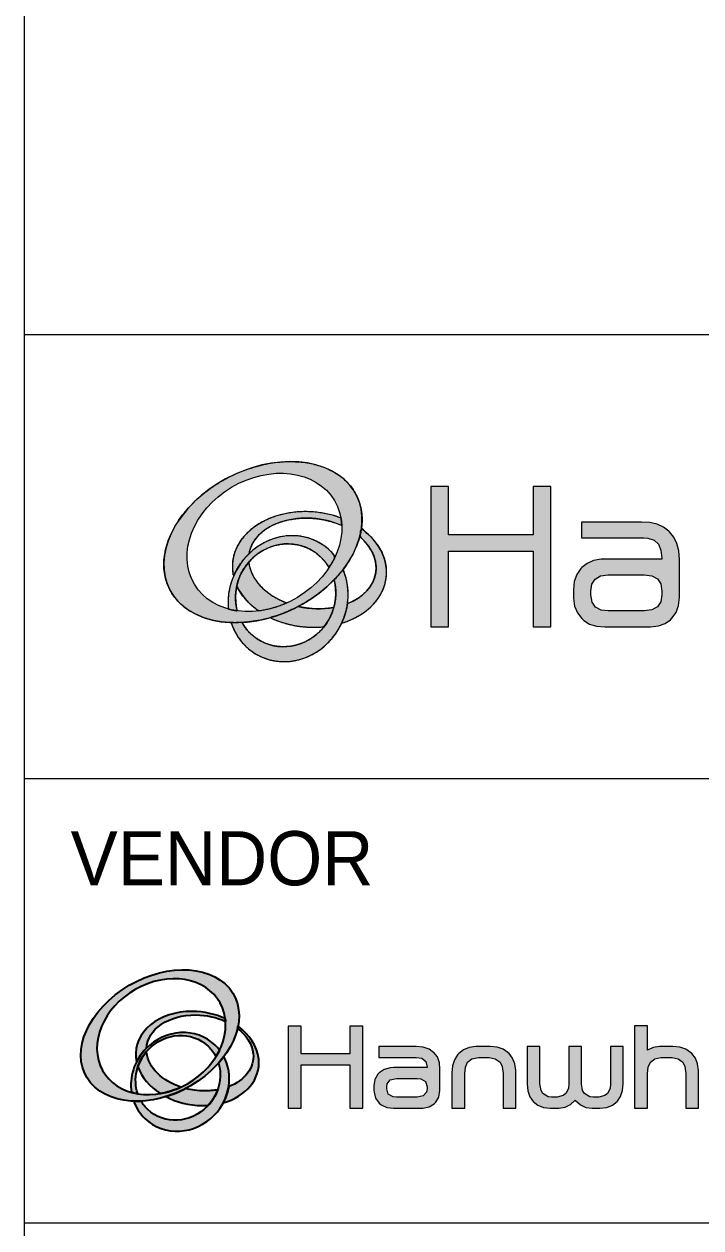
# Model space of a CAD drawing. Header units: millimetres. Extents: x 0 to 280, y 0 to 198.
# Drawn here: x 194.66 to 215.51, y 24.14 to 61.22 of the extents above; entities that cross this region are included whole.
import ezdxf
from ezdxf.enums import TextEntityAlignment as Align

# ---------------------------------------------------------------- set-up
doc = ezdxf.new("R2010")
doc.units = ezdxf.units.MM
doc.header["$LTSCALE"] = 0.666667
doc.layers.get('0').update_dxf_attribs({"color": 8, "lineweight": 9, "true_color": 0x808080})
doc.layers.add('1', color=7, linetype='Continuous', lineweight=20)
doc.layers.add('4.가는선', color=7, linetype='Continuous', lineweight=13)
doc.layers.add('LAYER_1', color=160, linetype='Continuous', lineweight=25, true_color=0x003fff)
doc.layers.add('글씨', color=4, linetype='Continuous', lineweight=9, true_color=0x00ffff)
doc.styles.add('텍스트 스타일484', font='Gulim.ttf')
doc.styles.add('텍스트 스타일507', font='Gulim.ttf')
doc.styles.add('텍스트 스타일510', font='Gulim.ttf')
doc.styles.add('텍스트 스타일512', font='Gulim.ttf')
doc.styles.add('텍스트 스타일514', font='Gulim.ttf', dxfattribs={"width": 0.7})
doc.styles.add('텍스트 스타일53', font='Gulim.ttf')

# ---------------------------------------------------------------- blocks, each defined once
blk = doc.blocks.new('경계 HAS-A3 경계라인')
blk.add_line((291.995, 291.025), (291.995, 5.952))
blk = doc.blocks.new('제목 블록 HAS-A3-PART-제목')
at = {"layer": '4.가는선', "true_color": 0xff3f00}
h = blk.add_hatch(color=20, dxfattribs=at)
edge = h.paths.add_edge_path(flags=0)
edge.add_ellipse((475.942, 98.484), major_axis=(3.236, 1.935), ratio=0.786302, start_angle=0, end_angle=360)
edge = h.paths.add_edge_path()
edge.add_spline(control_points=[(479.577, 97.232), (479.383, 96.981), (479.162, 96.754), (476.085, 93.579), (472.804, 95.149), (469.523, 96.718), (472.369, 100.003), (475.216, 103.289), (478.697, 101.95), (482.178, 100.612), (479.577, 97.232)], knot_values=[0, 0, 0, 0.117689, 0.117689, 1.653316, 1.653316, 3.188943, 3.188943, 4.724571, 4.724571, 6.260198, 6.260198, 6.260198], weights=[1, 0.998269, 1, 0.719431, 1, 0.719431, 1, 0.719431, 1, 0.719431, 1], degree=2, periodic=0)
at = {"layer": '4.가는선'}
for points in [[(488.366, 101.072), (488.366, 98.84), (484.447, 98.84), (484.447, 101.072), (483.638, 101.072), (483.638, 94.58), (484.447, 94.58), (484.447, 98.086), (488.366, 98.086), (488.366, 94.58), (489.175, 94.58), (489.175, 101.072)], [(479.886, 76.135), (479.886, 74.859), (477.635, 74.859), (477.635, 76.135), (477.044, 76.135), (477.044, 72.338), (477.635, 72.338), (477.635, 74.34), (479.886, 74.34), (479.886, 72.338), (480.483, 72.338), (480.483, 76.135)], [(495.054, 74.626), (495.272, 74.465), (495.37, 74.273), (495.412, 73.946), (495.412, 72.338), (496.003, 72.338), (496.003, 74.086), (495.956, 74.392), (495.853, 74.651), (495.687, 74.869), (495.635, 74.921), (495.407, 75.072), (495.137, 75.165), (494.815, 75.191), (494.198, 75.191), (493.902, 75.144), (493.643, 75.02), (493.643, 76.145), (493.046, 76.145), (493.046, 72.338), (493.643, 72.338), (493.643, 73.946), (493.669, 74.231), (493.773, 74.465), (493.975, 74.62), (494.265, 74.677), (494.774, 74.677)], [(484.721, 74.574), (484.638, 74.299), (484.607, 73.972), (484.607, 72.338), (485.203, 72.338), (485.203, 73.946), (485.229, 74.231), (485.328, 74.465), (485.53, 74.62), (485.826, 74.677), (486.329, 74.677), (486.609, 74.626), (486.832, 74.465), (486.931, 74.273), (486.972, 73.946), (486.972, 72.338), (487.563, 72.338), (487.563, 74.086), (487.512, 74.392), (487.408, 74.651), (487.247, 74.869), (487.195, 74.921), (486.967, 75.072), (486.692, 75.165), (486.376, 75.191), (485.712, 75.191), (485.406, 75.144), (485.141, 75.041), (484.923, 74.869), (484.866, 74.807)], [(488.082, 75.191), (488.082, 73.464), (488.119, 73.137), (488.212, 72.867), (488.362, 72.649), (488.575, 72.478), (488.84, 72.374), (489.151, 72.338), (489.55, 72.338), (489.83, 72.385), (490.084, 72.514), (490.302, 72.717), (490.318, 72.701), (490.541, 72.499), (490.795, 72.379), (491.08, 72.338), (491.443, 72.338), (491.755, 72.374), (492.019, 72.478), (492.237, 72.649), (492.248, 72.66), (492.398, 72.883), (492.491, 73.152), (492.522, 73.479), (492.522, 75.191), (491.931, 75.191), (491.931, 73.474), (491.91, 73.251), (491.796, 73.018), (491.677, 72.924), (491.386, 72.852), (491.132, 72.852), (490.971, 72.872), (490.728, 73.018), (490.645, 73.158), (490.598, 73.474), (490.598, 75.191), (490.012, 75.191), (490.012, 73.474), (489.991, 73.251), (489.872, 73.018), (489.752, 72.924), (489.467, 72.852), (489.208, 72.852), (489.047, 72.872), (488.808, 73.018), (488.725, 73.158), (488.674, 73.474), (488.674, 75.191)]]:
    blk.add_hatch(color=256, dxfattribs=at).paths.add_polyline_path(points)
at = {"layer": '4.가는선', "true_color": 0xffbf7f}
h = blk.add_hatch(color=31, dxfattribs=at)
edge = h.paths.add_edge_path()
edge.add_spline(control_points=[(479.478, 99.611), (477.526, 100.342), (475.837, 99.425), (474.148, 98.508), (474.513, 96.915), (474.768, 97.515), (475.234, 97.964), (475.414, 99.038), (476.779, 99.452), (478.145, 99.867), (479.516, 99.264), (479.509, 99.44), (479.478, 99.611)], knot_values=[0, 0, 0, 1.081821, 1.081821, 2.163643, 2.163643, 2.59763, 2.59763, 3.564376, 3.564376, 4.531122, 4.531122, 4.644919, 4.644919, 4.644919], weights=[1, 0.85724, 1, 0.85724, 1, 0.976549, 1, 0.885432, 1, 0.885432, 1, 0.998382, 1], degree=2, periodic=0)
at = {"layer": '4.가는선', "true_color": 0xff7f00}
h = blk.add_hatch(color=30, dxfattribs=at)
edge = h.paths.add_edge_path()
edge.add_spline(control_points=[(474.687, 95.323), (474.159, 97.309), (476.033, 98.192), (477.907, 99.076), (478.928, 97.321), (479.094, 97.573), (479.215, 97.837), (477.93, 99.453), (476.002, 98.505), (474.074, 97.557), (474.274, 95.408), (474.475, 95.353), (474.687, 95.323)], knot_values=[0, 0, 0, 1.43918, 1.43918, 2.878359, 2.878359, 3.046734, 3.046734, 4.332121, 4.332121, 5.617509, 5.617509, 5.744447, 5.744447, 5.744447], weights=[1, 0.752076, 1, 0.752076, 1, 0.996458, 1, 0.800484, 1, 0.800484, 1, 0.997987, 1], degree=2, periodic=0)
at = {"layer": '4.가는선', "true_color": 0xffbf7f}
h = blk.add_hatch(color=31, dxfattribs=at)
edge = h.paths.add_edge_path()
edge.add_spline(control_points=[(479.78, 95.655), (479.714, 95.185), (479.511, 94.751), (481.249, 95.282), (481.542, 96.686), (481.836, 98.09), (480.422, 99.11), (480.396, 98.93), (480.348, 98.748), (481.25, 97.972), (481.078, 97.037), (480.906, 96.101), (479.78, 95.655)], knot_values=[0, 0, 0, 0.321195, 0.321195, 1.3068, 1.3068, 2.292405, 2.292405, 2.387926, 2.387926, 3.247536, 3.247536, 4.107146, 4.107146, 4.107146], weights=[1, 0.987132, 1, 0.88101, 1, 0.88101, 0.873902, 0.879452, 1, 0.909047, 1, 0.909047, 1], degree=2, periodic=0)
at = {"layer": '4.가는선'}
h = blk.add_hatch(color=256, dxfattribs=at)
h.paths.add_polyline_path([(491.079, 95.726), (491.237, 95.496), (491.497, 95.36), (491.829, 95.317), (493.482, 95.317), (493.844, 95.364), (494.103, 95.504), (494.257, 95.734), (494.308, 96.054), (494.308, 96.237), (494.257, 96.565), (494.103, 96.795), (493.844, 96.936), (493.486, 96.982), (491.829, 96.982), (491.475, 96.936), (491.224, 96.791), (491.075, 96.552), (491.028, 96.237), (491.028, 96.054)], flags=0)
h.paths.add_polyline_path([(490.223, 95.905), (490.274, 95.543), (490.402, 95.227), (490.606, 94.963), (490.7, 94.878), (490.968, 94.712), (491.292, 94.614), (491.663, 94.58), (493.631, 94.58), (493.78, 94.584), (494.146, 94.635), (494.453, 94.742), (494.704, 94.908), (494.772, 94.976), (494.96, 95.245), (495.075, 95.568), (495.113, 95.943), (495.113, 97.69), (495.083, 98.09), (494.998, 98.435), (494.857, 98.729), (494.661, 98.972), (494.623, 99.006), (494.38, 99.189), (494.086, 99.321), (493.746, 99.398), (493.358, 99.423), (490.585, 99.423), (490.585, 98.695), (493.473, 98.695), (493.656, 98.682), (493.942, 98.588), (494.146, 98.401), (494.265, 98.12), (494.308, 97.749), (494.308, 97.715), (491.688, 97.715), (491.501, 97.707), (491.152, 97.643), (490.853, 97.515), (490.606, 97.323), (490.564, 97.276), (490.372, 97.004), (490.257, 96.68), (490.223, 96.305)])
at = {"layer": '4.가는선', "true_color": 0xffbf7f}
h = blk.add_hatch(color=31, dxfattribs=at)
edge = h.paths.add_edge_path()
edge.add_spline(control_points=[(476.978, 95.686), (476.341, 95.398), (475.677, 95.317), (474.978, 95.803), (474.666, 96.472), (474.804, 97.092), (475.221, 97.574), (475.347, 96.308), (476.978, 95.686)], knot_values=[0, 0, 0, 0.367995, 0.367995, 0.878622, 0.878622, 1.397473, 1.397473, 2.484936, 2.484936, 2.484936], weights=[1, 0.98312, 1, 0.967584, 1, 0.966537, 1, 0.855784, 1], degree=2, periodic=0)
at = {"layer": '4.가는선', "true_color": 0xff7f00}
h = blk.add_hatch(color=30, dxfattribs=at)
edge = h.paths.add_edge_path()
edge.add_spline(control_points=[(474.906, 94.784), (474.651, 94.769), (474.403, 94.778), (474.927, 93.169), (476.562, 92.99), (478.197, 92.81), (479.22, 94.25), (480.243, 95.69), (479.577, 97.232), (479.383, 96.981), (479.162, 96.754), (479.691, 94.755), (477.8, 93.88), (475.909, 93.004), (474.906, 94.784)], knot_values=[0, 0, 0, 0.11099, 0.11099, 1.188714, 1.188714, 2.266439, 2.266439, 3.344163, 3.344163, 3.461852, 3.461852, 4.906969, 4.906969, 6.352085, 6.352085, 6.352085], weights=[0.872853, 0.879058, 1, 0.858293, 1, 0.858293, 1, 0.858293, 1, 0.998269, 1, 0.750116, 1, 0.750116, 1], degree=2, periodic=0)
at = {"layer": '4.가는선', "true_color": 0xffbf7f}
h = blk.add_hatch(color=31, dxfattribs=at)
edge = h.paths.add_edge_path()
edge.add_spline(control_points=[(479.15, 95.477), (478.341, 95.33), (477.504, 95.526), (476.878, 95.198), (476.21, 95.008), (477.371, 94.448), (478.696, 94.587), (479.013, 94.987), (479.15, 95.477)], knot_values=[0, 0, 0, 0.567698, 0.567698, 0.846633, 0.846633, 1.570762, 1.570762, 1.989406, 1.989406, 1.989406], weights=[1, 0.959985, 0.88366, 0.862605, 1, 0.935168, 1, 0.978172, 1], degree=2, periodic=0)
at = {"layer": '4.가는선', "true_color": 0xff3f00}
h = blk.add_hatch(color=20, dxfattribs=at)
edge = h.paths.add_edge_path(flags=0)
edge.add_spline(control_points=[(470.54, 78.094), (472.144, 78.694), (473.73, 78.087), (474.082, 76.736), (474.435, 75.385), (473.421, 73.802), (471.817, 73.201), (470.213, 72.6), (468.627, 73.208), (468.275, 74.559), (467.922, 75.91), (468.937, 77.492), (470.54, 78.094)], knot_values=[-4, -4, -4, -4, -3, -3, -3, -2, -2, -2, -1, -1, -1, 0, 0, 0, 0], degree=3, periodic=0)
edge = h.paths.add_edge_path()
edge.add_spline(control_points=[(469.051, 77.577), (470.715, 78.894), (472.988, 79.121), (474.13, 78.084), (475.272, 77.047), (474.848, 75.138), (473.184, 73.822), (471.52, 72.504), (469.246, 72.277), (468.105, 73.314), (466.963, 74.351), (467.387, 76.26), (469.051, 77.577)], knot_values=[0, 0, 0, 0, 1, 1, 1, 2, 2, 2, 3, 3, 3, 4, 4, 4, 4], degree=3, periodic=0)
at = {"layer": '4.가는선', "true_color": 0xffbf7f}
h = blk.add_hatch(color=31, dxfattribs=at)
edge = h.paths.add_edge_path()
edge.add_spline(control_points=[(470.036, 74.484), (470.144, 74.696), (470.284, 74.896), (470.458, 75.078), (470.47, 75.09), (470.482, 75.102), (470.494, 75.114), (470.539, 75.988), (471.505, 76.659), (472.77, 76.649), (473.266, 76.645), (473.739, 76.537), (474.146, 76.354), (474.143, 76.396), (474.138, 76.438), (474.133, 76.48), (473.682, 76.686), (473.163, 76.807), (472.622, 76.811), (471.055, 76.824), (469.887, 75.86), (470.009, 74.658), (470.015, 74.6), (470.024, 74.541), (470.036, 74.484)], knot_values=[0, 0, 0, 0, 0.194134, 0.194134, 0.194134, 0.207261, 0.207261, 0.207261, 1.136757, 1.136757, 1.136757, 1.501651, 1.501651, 1.501651, 1.532128, 1.532128, 1.532128, 1.878212, 1.878212, 1.878212, 2.878212, 2.878212, 2.878212, 2.927056, 2.927056, 2.927056, 2.927056], degree=3, periodic=0)
at = {"layer": '4.가는선', "true_color": 0xff7f00}
h = blk.add_hatch(color=30, dxfattribs=at)
edge = h.paths.add_edge_path()
edge.add_spline(control_points=[(469.801, 73.074), (469.895, 73.047), (469.992, 73.026), (470.091, 73.009), (469.865, 73.681), (470.029, 74.477), (470.58, 75.052), (471.351, 75.858), (472.589, 75.925), (473.344, 75.201), (473.494, 75.058), (473.613, 74.894), (473.703, 74.718), (473.766, 74.819), (473.823, 74.922), (473.874, 75.028), (473.813, 75.106), (473.745, 75.181), (473.671, 75.252), (472.794, 76.092), (471.355, 76.015), (470.458, 75.078), (469.917, 74.513), (469.697, 73.764), (469.801, 73.074)], knot_values=[0, 0, 0, 0, 0.06967, 0.06967, 0.06967, 0.78379, 0.78379, 0.78379, 1.78379, 1.78379, 1.78379, 1.982105, 1.982105, 1.982105, 2.060829, 2.060829, 2.060829, 2.144995, 2.144995, 2.144995, 3.144995, 3.144995, 3.144995, 3.748848, 3.748848, 3.748848, 3.748848], degree=3, periodic=0)
at = {"layer": '4.가는선', "true_color": 0xffbf7f}
h = blk.add_hatch(color=31, dxfattribs=at)
edge = h.paths.add_edge_path()
edge.add_spline(control_points=[(474.725, 76.133), (474.718, 76.097), (474.71, 76.061), (474.702, 76.026), (475.108, 75.715), (475.377, 75.313), (475.425, 74.875), (475.499, 74.204), (475.035, 73.625), (474.291, 73.336), (474.25, 73.079), (474.166, 72.825), (474.038, 72.585), (475.086, 72.884), (475.774, 73.676), (475.678, 74.612), (475.618, 75.2), (475.259, 75.737), (474.725, 76.133)], knot_values=[0, 0, 0, 0, 0.023154, 0.023154, 0.023154, 0.475099, 0.475099, 0.475099, 1.167378, 1.167378, 1.167378, 1.38845, 1.38845, 1.38845, 2.167074, 2.167074, 2.167074, 2.656825, 2.656825, 2.656825, 2.656825], degree=3, periodic=0)
at = {"layer": '4.가는선'}
h = blk.add_hatch(color=256, dxfattribs=at)
h.paths.add_polyline_path([(481.666, 72.986), (481.884, 72.862), (482.05, 72.846), (482.994, 72.846), (483.284, 72.909), (483.434, 73.085), (483.455, 73.23), (483.455, 73.324), (483.388, 73.567), (483.175, 73.692), (482.994, 73.713), (482.05, 73.713), (481.759, 73.65), (481.614, 73.469), (481.593, 73.324), (481.593, 73.23)], flags=0)
h.paths.add_polyline_path([(481.048, 73.671), (481.002, 73.375), (481.002, 73.168), (481.007, 73.08), (481.08, 72.8), (481.251, 72.571), (481.344, 72.494), (481.593, 72.374), (481.909, 72.338), (483.123, 72.338), (483.263, 72.343), (483.559, 72.405), (483.787, 72.54), (483.865, 72.613), (484.005, 72.852), (484.052, 73.152), (484.052, 74.159), (484.026, 74.439), (483.932, 74.709), (483.766, 74.921), (483.761, 74.921), (483.549, 75.072), (483.274, 75.165), (482.947, 75.191), (481.235, 75.191), (481.235, 74.688), (482.957, 74.688), (483.217, 74.646), (483.398, 74.496), (483.455, 74.231), (483.455, 74.216), (481.909, 74.216), (481.759, 74.211), (481.474, 74.133), (481.251, 73.977), (481.188, 73.915)])
at = {"layer": '4.가는선', "true_color": 0xff7f00}
h = blk.add_hatch(color=30, dxfattribs=at)
edge = h.paths.add_edge_path()
edge.add_spline(control_points=[(470.246, 72.669), (470.131, 72.663), (470.017, 72.662), (469.904, 72.665), (470.011, 72.367), (470.185, 72.091), (470.425, 71.86), (471.303, 71.02), (472.742, 71.098), (473.638, 72.034), (474.367, 72.795), (474.513, 73.889), (474.071, 74.724), (473.994, 74.621), (473.911, 74.519), (473.822, 74.42), (474.02, 73.76), (473.85, 72.993), (473.315, 72.434), (472.544, 71.628), (471.306, 71.561), (470.551, 72.285), (470.43, 72.401), (470.328, 72.53), (470.246, 72.669)], knot_values=[0, 0, 0, 0, 0.063586, 0.063586, 0.063586, 0.337906, 0.337906, 0.337906, 1.337906, 1.337906, 1.337906, 2.150598, 2.150598, 2.150598, 2.21902, 2.21902, 2.21902, 2.912932, 2.912932, 2.912932, 3.912932, 3.912932, 3.912932, 4.073571, 4.073571, 4.073571, 4.073571], degree=3, periodic=0)
at = {"layer": '4.가는선', "true_color": 0xffbf7f}
h = blk.add_hatch(color=31, dxfattribs=at)
edge = h.paths.add_edge_path()
edge.add_spline(control_points=[(470.496, 74.96), (470.314, 74.746), (470.181, 74.507), (470.098, 74.258), (470.266, 73.769), (470.64, 73.336), (471.137, 73.017), (471.361, 73.055), (471.589, 73.116), (471.817, 73.201), (471.909, 73.236), (471.999, 73.274), (472.087, 73.314), (471.221, 73.601), (470.577, 74.211), (470.5, 74.912), (470.498, 74.928), (470.497, 74.944), (470.496, 74.96)], knot_values=[0, 0, 0, 0, 0.254789, 0.254789, 0.254789, 0.682459, 0.682459, 0.682459, 0.824615, 0.824615, 0.824615, 0.882003, 0.882003, 0.882003, 1.605606, 1.605606, 1.605606, 1.621933, 1.621933, 1.621933, 1.621933], degree=3, periodic=0)
h = blk.add_hatch(color=31, dxfattribs=at)
edge = h.paths.add_edge_path()
edge.add_spline(control_points=[(473.345, 72.466), (473.546, 72.684), (473.693, 72.933), (473.785, 73.193), (473.587, 73.156), (473.376, 73.138), (473.156, 73.139), (472.86, 73.141), (472.573, 73.181), (472.302, 73.251), (472.002, 73.095), (471.693, 72.969), (471.383, 72.874), (471.872, 72.617), (472.454, 72.463), (473.067, 72.458), (473.161, 72.457), (473.254, 72.46), (473.345, 72.466)], knot_values=[0, 0, 0, 0, 0.267474, 0.267474, 0.267474, 0.428963, 0.428963, 0.428963, 0.64656, 0.64656, 0.64656, 0.811668, 0.811668, 0.811668, 1.202784, 1.202784, 1.202784, 1.263075, 1.263075, 1.263075, 1.263075], degree=3, periodic=0)
for p, q in [((464.839, 108.085), (582.839, 108.085)), ((582.839, 87.56), (464.839, 87.56)), ((582.839, 67.035), (464.839, 67.035))]:
    blk.add_line(p, q)
at = {"color": 7, "lineweight": 5}
for p, q in [((477.635, 76.135), (477.044, 76.135)), ((477.044, 76.135), (477.044, 72.338)), ((477.635, 74.859), (477.635, 76.135)), ((480.483, 76.135), (479.886, 76.135)), ((479.886, 76.135), (479.886, 74.859)), ((480.483, 72.338), (480.483, 76.135)), ((493.643, 76.145), (493.046, 76.145)), ((493.046, 76.145), (493.046, 72.338)), ((493.643, 75.02), (493.643, 76.145)), ((482.947, 75.191), (481.235, 75.191)), ((481.235, 75.191), (481.235, 74.688)), ((483.274, 75.165), (482.947, 75.191)), ((483.549, 75.072), (483.274, 75.165)), ((485.406, 75.144), (485.141, 75.041)), ((485.712, 75.191), (485.406, 75.144)), ((485.789, 75.191), (485.712, 75.191)), ((486.376, 75.191), (485.789, 75.191)), ((486.692, 75.165), (486.376, 75.191)), ((486.967, 75.072), (486.692, 75.165)), ((488.674, 75.191), (488.082, 75.191)), ((488.082, 75.191), (488.082, 73.479)), ((488.674, 73.474), (488.674, 75.191)), ((490.598, 75.191), (490.012, 75.191)), ((490.012, 75.191), (490.012, 73.474)), ((490.598, 73.474), (490.598, 75.191)), ((492.522, 75.191), (491.931, 75.191)), ((491.931, 75.191), (491.931, 73.474)), ((492.522, 73.479), (492.522, 75.191)), ((493.902, 75.144), (493.643, 75.02)), ((494.198, 75.191), (493.902, 75.144)), ((494.234, 75.191), (494.198, 75.191)), ((494.815, 75.191), (494.234, 75.191)), ((495.137, 75.165), (494.815, 75.191)), ((495.407, 75.072), (495.137, 75.165)), ((479.886, 74.859), (477.635, 74.859)), ((481.235, 74.688), (482.957, 74.688)), ((482.957, 74.688), (483.217, 74.646)), ((483.217, 74.646), (483.398, 74.496)), ((483.761, 74.921), (483.549, 75.072)), ((483.766, 74.921), (483.761, 74.921)), ((483.932, 74.709), (483.766, 74.921)), ((484.026, 74.439), (483.932, 74.709)), ((484.721, 74.574), (484.638, 74.299)), ((484.866, 74.807), (484.721, 74.574)), ((484.923, 74.869), (484.866, 74.807)), ((485.141, 75.041), (484.923, 74.869)), ((485.328, 74.465), (485.53, 74.62)), ((485.53, 74.62), (485.826, 74.677)), ((485.826, 74.677), (486.329, 74.677)), ((486.329, 74.677), (486.609, 74.626)), ((486.609, 74.626), (486.832, 74.465)), ((487.195, 74.921), (486.967, 75.072)), ((487.247, 74.869), (487.195, 74.921)), ((487.408, 74.651), (487.247, 74.869)), ((487.512, 74.392), (487.408, 74.651)), ((493.773, 74.465), (493.975, 74.62)), ((493.975, 74.62), (494.265, 74.677)), ((494.265, 74.677), (494.774, 74.677)), ((494.774, 74.677), (495.054, 74.626)), ((495.054, 74.626), (495.272, 74.465)), ((495.635, 74.921), (495.407, 75.072)), ((495.687, 74.869), (495.635, 74.921)), ((495.853, 74.651), (495.687, 74.869)), ((495.956, 74.392), (495.853, 74.651)), ((477.635, 72.338), (477.635, 74.34)), ((477.635, 74.34), (479.886, 74.34)), ((479.886, 74.34), (479.886, 72.338)), ((481.474, 74.133), (481.251, 73.977)), ((481.759, 74.211), (481.474, 74.133)), ((481.909, 74.216), (481.759, 74.211)), ((483.455, 74.216), (481.909, 74.216)), ((483.398, 74.496), (483.455, 74.231)), ((483.455, 74.231), (483.455, 74.216)), ((484.052, 74.159), (484.026, 74.439)), ((484.052, 73.152), (484.052, 74.159)), ((484.638, 74.299), (484.607, 73.972)), ((485.203, 73.946), (485.229, 74.231)), ((485.229, 74.231), (485.328, 74.465)), ((486.832, 74.465), (486.931, 74.273)), ((486.931, 74.273), (486.972, 73.946)), ((487.563, 74.086), (487.512, 74.392)), ((487.563, 73.972), (487.563, 74.086)), ((493.643, 73.946), (493.669, 74.231)), ((493.669, 74.231), (493.773, 74.465)), ((495.272, 74.465), (495.37, 74.273)), ((495.37, 74.273), (495.412, 73.946)), ((496.003, 74.086), (495.956, 74.392)), ((496.003, 73.972), (496.003, 74.086)), ((481.048, 73.671), (481.002, 73.375)), ((481.188, 73.915), (481.048, 73.671)), ((481.251, 73.977), (481.188, 73.915)), ((481.593, 73.324), (481.614, 73.469)), ((481.614, 73.469), (481.759, 73.65)), ((481.759, 73.65), (482.05, 73.713)), ((482.05, 73.713), (482.994, 73.713)), ((482.994, 73.713), (483.175, 73.692)), ((483.175, 73.692), (483.388, 73.567)), ((483.388, 73.567), (483.455, 73.324)), ((484.607, 73.972), (484.607, 72.338)), ((485.203, 72.338), (485.203, 73.946)), ((486.972, 73.946), (486.972, 72.338)), ((487.563, 72.338), (487.563, 73.972)), ((488.082, 73.479), (488.082, 73.464)), ((488.082, 73.464), (488.119, 73.137)), ((488.725, 73.158), (488.674, 73.474)), ((490.012, 73.474), (489.991, 73.251)), ((490.645, 73.158), (490.598, 73.474)), ((491.931, 73.474), (491.91, 73.251)), ((492.491, 73.152), (492.522, 73.479)), ((493.643, 72.338), (493.643, 73.946)), ((495.412, 73.946), (495.412, 72.338)), ((496.003, 72.338), (496.003, 73.972)), ((481.002, 73.375), (481.002, 73.168)), ((481.002, 73.168), (481.007, 73.08)), ((481.007, 73.08), (481.08, 72.8)), ((481.593, 73.23), (481.593, 73.324)), ((481.666, 72.986), (481.593, 73.23)), ((481.884, 72.862), (481.666, 72.986)), ((483.284, 72.909), (482.994, 72.846)), ((483.434, 73.085), (483.284, 72.909)), ((483.455, 73.23), (483.434, 73.085)), ((483.455, 73.324), (483.455, 73.23)), ((484.005, 72.852), (484.052, 73.152)), ((488.119, 73.137), (488.212, 72.867)), ((488.808, 73.018), (488.725, 73.158)), ((489.047, 72.872), (488.808, 73.018)), ((489.208, 72.852), (489.047, 72.872)), ((489.752, 72.924), (489.467, 72.852)), ((489.872, 73.018), (489.752, 72.924)), ((489.991, 73.251), (489.872, 73.018)), ((490.728, 73.018), (490.645, 73.158)), ((490.971, 72.872), (490.728, 73.018)), ((491.132, 72.852), (490.971, 72.872)), ((491.677, 72.924), (491.386, 72.852)), ((491.796, 73.018), (491.677, 72.924)), ((491.91, 73.251), (491.796, 73.018)), ((492.248, 72.66), (492.398, 72.883)), ((492.398, 72.883), (492.491, 73.152)), ((477.044, 72.338), (477.635, 72.338)), ((479.886, 72.338), (480.483, 72.338)), ((481.08, 72.8), (481.251, 72.571)), ((481.251, 72.571), (481.344, 72.494)), ((481.344, 72.494), (481.593, 72.374)), ((481.593, 72.374), (481.909, 72.338)), ((482.05, 72.846), (481.884, 72.862)), ((481.909, 72.338), (483.123, 72.338)), ((482.994, 72.846), (482.05, 72.846)), ((483.123, 72.338), (483.263, 72.343)), ((483.263, 72.343), (483.559, 72.405)), ((483.559, 72.405), (483.787, 72.54)), ((483.787, 72.54), (483.865, 72.613)), ((483.865, 72.613), (484.005, 72.852)), ((484.607, 72.338), (485.203, 72.338)), ((486.972, 72.338), (487.563, 72.338)), ((488.212, 72.867), (488.362, 72.649)), ((488.362, 72.649), (488.575, 72.478)), ((488.575, 72.478), (488.84, 72.374)), ((488.84, 72.374), (489.151, 72.338)), ((489.151, 72.338), (489.514, 72.338)), ((489.467, 72.852), (489.208, 72.852)), ((489.514, 72.338), (489.55, 72.338)), ((489.55, 72.338), (489.83, 72.385)), ((489.83, 72.385), (490.084, 72.514)), ((490.084, 72.514), (490.302, 72.717)), ((490.302, 72.717), (490.318, 72.701)), ((490.318, 72.701), (490.541, 72.499)), ((490.541, 72.499), (490.795, 72.379)), ((490.795, 72.379), (491.08, 72.338)), ((491.08, 72.338), (491.443, 72.338)), ((491.386, 72.852), (491.132, 72.852)), ((491.443, 72.338), (491.755, 72.374)), ((491.755, 72.374), (492.019, 72.478)), ((492.019, 72.478), (492.237, 72.649)), ((492.237, 72.649), (492.248, 72.66)), ((493.046, 72.338), (493.643, 72.338)), ((495.412, 72.338), (496.003, 72.338))]:
    blk.add_line(p, q, dxfattribs=at)
at = {"color": 20, "true_color": 0xff3f00}
blk.add_arc((475.31, 100.511), 5.381, 315.7195, 322.4626, dxfattribs=at)
blk.add_ellipse((475.874, 98.496), major_axis=(-4.322, -2.162), ratio=0.700944, start_param=2.17515, end_param=8.317659, dxfattribs=at)
blk.add_ellipse((475.942, 98.484), major_axis=(-3.236, -1.935), ratio=0.786302, dxfattribs=at)
blk.add_ellipse((475.942, 98.484), major_axis=(-3.236, -1.935), ratio=0.786302, dxfattribs=at)
at = {"color": 31, "true_color": 0xffbf7f}
for centre, major_axis, ratio, start_param, end_param in [((478.023, 97.233), (-3.554, 0.316), 0.746392, 4.357659, 6.521301), ((478.158, 97.511), (-2.93, 0.417), 0.700927, 4.332354, 6.265846), ((478.023, 97.233), (-3.554, 0.316), 0.746392, 2.068304, 4.039514), ((478.158, 97.511), (-2.93, 0.417), 0.700927, 2.253742, 3.972961), ((478.158, 97.511), (-2.93, 0.417), 0.700927, 0.170375, 1.257837), ((478.023, 97.233), (-3.554, 0.316), 0.746392, 0.407663, 0.918289), ((478.158, 97.511), (-2.93, 0.417), 0.700927, 1.446106, 2.013804), ((478.023, 97.233), (-3.554, 0.316), 0.746392, 1.103037, 1.827166)]:
    blk.add_ellipse(centre, major_axis=major_axis, ratio=ratio, start_param=start_param, end_param=end_param, dxfattribs=at)
at = {"color": 30, "true_color": 0xff7f00}
for centre, major_axis, ratio, start_param, end_param in [((477.035, 95.884), (-1.367, -2.625), 0.920011, 2.752958, 5.323733), ((476.924, 96.04), (1.188, 2.091), 0.950989, 5.777442, 8.655801), ((477.035, 95.884), (-1.367, -2.625), 0.920011, 5.549079, 8.782253), ((476.924, 96.04), (1.188, 2.091), 0.950989, 2.622871, 5.513104)]:
    blk.add_ellipse(centre, major_axis=major_axis, ratio=ratio, start_param=start_param, end_param=end_param, dxfattribs=at)
at = {"color": 20, "true_color": 0xff3f00}
blk.add_rational_spline([(479.577, 97.232), (482.178, 100.612), (478.697, 101.95), (475.216, 103.289), (472.369, 100.003), (469.523, 96.718), (472.804, 95.149), (476.085, 93.579), (479.162, 96.754), (479.383, 96.981), (479.577, 97.232)], [1, 0.719430997138, 1, 0.719430997138, 1, 0.719430997138, 1, 0.719430997138, 1, 0.998269159679, 1], degree=2, knots=[0, 0, 0, 1.535627, 1.535627, 3.071254, 3.071254, 4.606881, 4.606881, 6.142509, 6.142509, 6.260198, 6.260198, 6.260198], dxfattribs=at)
at = {"color": 31, "true_color": 0xffbf7f}
for points, weights, knots in [([(479.478, 99.611), (479.509, 99.44), (479.516, 99.264), (478.145, 99.867), (476.779, 99.452), (475.414, 99.038), (475.234, 97.964), (474.768, 97.515), (474.513, 96.915), (474.148, 98.508), (475.837, 99.425), (477.526, 100.342), (479.478, 99.611)], [1, 0.998381740693, 1, 0.885432279104, 1, 0.885432279104, 1, 0.976549084914, 1, 0.85724012239, 1, 0.85724012239, 1], [0, 0, 0, 0.113796, 0.113796, 1.080542, 1.080542, 2.047288, 2.047288, 2.481276, 2.481276, 3.563097, 3.563097, 4.644919, 4.644919, 4.644919]), ([(479.78, 95.655), (480.906, 96.101), (481.078, 97.037), (481.25, 97.972), (480.348, 98.748), (480.396, 98.93), (480.422, 99.11), (481.836, 98.09), (481.542, 96.686), (481.249, 95.282), (479.511, 94.751), (479.714, 95.185), (479.78, 95.655)], [1, 0.909047115062, 1, 0.909047115062, 1, 0.879452060103, 0.873902117708, 0.881010458236, 1, 0.881010458236, 1, 0.987131904287, 1], [0, 0, 0, 0.85961, 0.85961, 1.719219, 1.719219, 1.81474, 1.81474, 2.800345, 2.800345, 3.78595, 3.78595, 4.107146, 4.107146, 4.107146]), ([(476.978, 95.686), (475.347, 96.308), (475.221, 97.574), (474.804, 97.092), (474.666, 96.472), (474.978, 95.803), (475.677, 95.317), (476.341, 95.398), (476.978, 95.686)], [1, 0.855784387194, 1, 0.966537393091, 1, 0.967584260825, 1, 0.983120140941, 1], [0, 0, 0, 1.087462, 1.087462, 1.606314, 1.606314, 2.116941, 2.116941, 2.484936, 2.484936, 2.484936]), ([(479.15, 95.477), (479.013, 94.987), (478.696, 94.587), (477.371, 94.448), (476.21, 95.008), (476.878, 95.198), (477.504, 95.526), (478.341, 95.33), (479.15, 95.477)], [1, 0.978171971577, 1, 0.93516763271, 1, 0.86260483028, 0.883659735571, 0.959984668199, 1], [0, 0, 0, 0.418645, 0.418645, 1.142773, 1.142773, 1.421709, 1.421709, 1.989406, 1.989406, 1.989406])]:
    blk.add_rational_spline(points, weights, degree=2, knots=knots, dxfattribs=at)
at = {"color": 30, "true_color": 0xff7f00}
for points, weights, knots in [([(474.687, 95.323), (474.475, 95.353), (474.274, 95.408), (474.074, 97.557), (476.002, 98.505), (477.93, 99.453), (479.215, 97.837), (479.094, 97.573), (478.928, 97.321), (477.907, 99.076), (476.033, 98.192), (474.159, 97.309), (474.687, 95.323)], [1, 0.997986522121, 1, 0.800484152596, 1, 0.800484152596, 1, 0.996458344275, 1, 0.752076140957, 1, 0.752076140957, 1], [0, 0, 0, 0.126938, 0.126938, 1.412325, 1.412325, 2.697713, 2.697713, 2.866087, 2.866087, 4.305267, 4.305267, 5.744447, 5.744447, 5.744447]), ([(474.906, 94.784), (475.909, 93.004), (477.8, 93.88), (479.691, 94.755), (479.162, 96.754), (479.383, 96.981), (479.577, 97.232), (480.243, 95.69), (479.22, 94.25), (478.197, 92.81), (476.562, 92.99), (474.927, 93.169), (474.403, 94.778), (474.651, 94.769), (474.906, 94.784)], [1, 0.750116475118, 1, 0.750116475118, 1, 0.998269159679, 1, 0.858293087436, 1, 0.858293087436, 1, 0.858293087436, 1, 0.879058208577, 0.872852625817], [0, 0, 0, 1.445116, 1.445116, 2.890233, 2.890233, 3.007922, 3.007922, 4.085646, 4.085646, 5.163371, 5.163371, 6.241095, 6.241095, 6.352085, 6.352085, 6.352085])]:
    blk.add_rational_spline(points, weights, degree=2, knots=knots, dxfattribs=at)
at = {"layer": '1', "lineweight": 5}
for p, q in [((484.447, 101.072), (483.638, 101.072)), ((483.638, 101.072), (483.638, 94.58)), ((484.447, 98.84), (484.447, 101.072)), ((489.175, 101.072), (488.366, 101.072)), ((488.366, 101.072), (488.366, 98.84)), ((489.175, 94.58), (489.175, 101.072)), ((493.358, 99.423), (490.585, 99.423)), ((490.585, 99.423), (490.585, 98.695)), ((493.746, 99.398), (493.358, 99.423)), ((494.086, 99.321), (493.746, 99.398)), ((494.38, 99.189), (494.086, 99.321)), ((494.623, 99.006), (494.38, 99.189)), ((488.366, 98.84), (484.447, 98.84)), ((490.585, 98.695), (493.473, 98.695)), ((493.473, 98.695), (493.656, 98.682)), ((493.656, 98.682), (493.942, 98.588)), ((493.942, 98.588), (494.146, 98.401)), ((494.661, 98.972), (494.623, 99.006)), ((494.857, 98.729), (494.661, 98.972)), ((494.998, 98.435), (494.857, 98.729)), ((484.447, 94.58), (484.447, 98.086)), ((484.447, 98.086), (488.366, 98.086)), ((488.366, 98.086), (488.366, 94.58)), ((494.146, 98.401), (494.265, 98.12)), ((494.265, 98.12), (494.308, 97.749)), ((495.083, 98.09), (494.998, 98.435)), ((495.113, 97.69), (495.083, 98.09)), ((490.853, 97.515), (490.606, 97.323)), ((491.152, 97.643), (490.853, 97.515)), ((491.501, 97.707), (491.152, 97.643)), ((491.688, 97.715), (491.501, 97.707)), ((494.308, 97.715), (491.688, 97.715)), ((494.308, 97.749), (494.308, 97.715)), ((495.113, 97.668), (495.113, 97.69)), ((495.113, 95.943), (495.113, 97.668)), ((490.372, 97.004), (490.257, 96.68)), ((490.564, 97.276), (490.372, 97.004)), ((490.606, 97.323), (490.564, 97.276)), ((491.075, 96.552), (491.224, 96.791)), ((491.224, 96.791), (491.475, 96.936)), ((491.475, 96.936), (491.829, 96.982)), ((491.829, 96.982), (493.482, 96.982)), ((493.482, 96.982), (493.486, 96.982)), ((493.486, 96.982), (493.844, 96.936)), ((493.844, 96.936), (494.103, 96.795)), ((494.103, 96.795), (494.257, 96.565)), ((490.257, 96.68), (490.223, 96.305)), ((490.223, 96.305), (490.223, 95.969)), ((491.028, 96.237), (491.075, 96.552)), ((491.028, 96.054), (491.028, 96.237)), ((494.257, 96.565), (494.308, 96.237)), ((494.308, 96.237), (494.308, 96.054)), ((490.223, 95.969), (490.223, 95.905)), ((490.223, 95.905), (490.274, 95.543)), ((491.079, 95.726), (491.028, 96.054)), ((491.237, 95.496), (491.079, 95.726)), ((494.257, 95.734), (494.103, 95.504)), ((494.308, 96.054), (494.257, 95.734)), ((495.075, 95.568), (495.113, 95.943)), ((490.274, 95.543), (490.402, 95.227)), ((490.402, 95.227), (490.606, 94.963)), ((491.497, 95.36), (491.237, 95.496)), ((491.829, 95.317), (491.497, 95.36)), ((493.482, 95.317), (491.829, 95.317)), ((493.844, 95.364), (493.482, 95.317)), ((494.103, 95.504), (493.844, 95.364)), ((494.772, 94.976), (494.96, 95.245)), ((494.96, 95.245), (495.075, 95.568)), ((483.638, 94.58), (484.447, 94.58)), ((488.366, 94.58), (489.175, 94.58)), ((490.606, 94.963), (490.7, 94.878)), ((490.7, 94.878), (490.968, 94.712)), ((490.968, 94.712), (491.292, 94.614)), ((491.292, 94.614), (491.663, 94.58)), ((491.663, 94.58), (493.631, 94.58)), ((493.631, 94.58), (493.78, 94.584)), ((493.78, 94.584), (494.146, 94.635)), ((494.146, 94.635), (494.453, 94.742)), ((494.453, 94.742), (494.704, 94.908)), ((494.704, 94.908), (494.772, 94.976))]:
    blk.add_line(p, q, dxfattribs=at)
at = {"layer": 'LAYER_1', "color": 20, "true_color": 0xff3f00}
for points in [[(469.051, 77.577), (467.387, 76.26), (466.963, 74.351), (468.105, 73.314), (469.246, 72.277), (471.52, 72.504), (473.184, 73.822), (474.848, 75.138), (475.272, 77.047), (474.13, 78.084), (472.988, 79.121), (470.715, 78.894), (469.051, 77.577)], [(470.54, 78.094), (472.144, 78.694), (473.73, 78.087), (474.082, 76.736), (474.435, 75.385), (473.421, 73.802), (471.817, 73.201), (470.213, 72.6), (468.627, 73.208), (468.275, 74.559), (467.922, 75.91), (468.937, 77.492), (470.54, 78.094)]]:
    blk.add_open_spline(points, degree=3, knots=[0, 0, 0, 0, 1, 1, 1, 2, 2, 2, 3, 3, 3, 4, 4, 4, 4], dxfattribs=at)
at = {"layer": 'LAYER_1', "color": 31, "true_color": 0xffbf7f}
for points, knots in [([(474.133, 76.48), (473.682, 76.686), (473.163, 76.807), (472.622, 76.811), (471.055, 76.824), (469.887, 75.86), (470.009, 74.658), (470.015, 74.6), (470.024, 74.541), (470.036, 74.484)], [0.653917, 0.653917, 0.653917, 0.653917, 1, 1, 1, 2, 2, 2, 2.048844, 2.048844, 2.048844, 2.048844]), ([(470.036, 74.484), (470.024, 74.541), (470.015, 74.6), (470.009, 74.658), (469.887, 75.86), (471.055, 76.824), (472.622, 76.811), (473.163, 76.807), (473.682, 76.686), (474.133, 76.48), (474.138, 76.438), (474.143, 76.396), (474.146, 76.354), (473.739, 76.537), (473.266, 76.645), (472.77, 76.649), (471.505, 76.659), (470.539, 75.988), (470.494, 75.114), (470.482, 75.102), (470.47, 75.09), (470.458, 75.078), (470.284, 74.896), (470.144, 74.696), (470.036, 74.484)], [0, 0, 0, 0, 0.048844, 0.048844, 0.048844, 1.048844, 1.048844, 1.048844, 1.394928, 1.394928, 1.394928, 1.425405, 1.425405, 1.425405, 1.790299, 1.790299, 1.790299, 2.719795, 2.719795, 2.719795, 2.732922, 2.732922, 2.732922, 2.927056, 2.927056, 2.927056, 2.927056]), ([(470.494, 75.114), (470.539, 75.988), (471.505, 76.659), (472.77, 76.649), (473.266, 76.645), (473.739, 76.537), (474.146, 76.354)], [0.070504, 0.070504, 0.070504, 0.070504, 1, 1, 1, 1.364894, 1.364894, 1.364894, 1.364894]), ([(474.725, 76.133), (475.259, 75.737), (475.618, 75.2), (475.678, 74.612), (475.774, 73.676), (475.086, 72.884), (474.038, 72.585), (474.166, 72.825), (474.25, 73.079), (474.291, 73.336), (475.035, 73.625), (475.499, 74.204), (475.425, 74.875), (475.377, 75.313), (475.108, 75.715), (474.702, 76.026), (474.71, 76.061), (474.718, 76.097), (474.725, 76.133)], [0, 0, 0, 0, 0.489751, 0.489751, 0.489751, 1.268376, 1.268376, 1.268376, 1.489447, 1.489447, 1.489447, 2.181726, 2.181726, 2.181726, 2.633671, 2.633671, 2.633671, 2.656825, 2.656825, 2.656825, 2.656825]), ([(474.702, 76.026), (475.108, 75.715), (475.377, 75.313), (475.425, 74.875), (475.499, 74.204), (475.035, 73.625), (474.291, 73.336)], [1.548055, 1.548055, 1.548055, 1.548055, 2, 2, 2, 2.692279, 2.692279, 2.692279, 2.692279]), ([(470.496, 74.96), (470.497, 74.944), (470.498, 74.928), (470.5, 74.912), (470.577, 74.211), (471.221, 73.601), (472.087, 73.314), (471.999, 73.274), (471.909, 73.236), (471.817, 73.201), (471.589, 73.116), (471.361, 73.055), (471.137, 73.017), (470.64, 73.336), (470.266, 73.769), (470.098, 74.258), (470.181, 74.507), (470.314, 74.746), (470.496, 74.96)], [0, 0, 0, 0, 0.016327, 0.016327, 0.016327, 0.73993, 0.73993, 0.73993, 0.797318, 0.797318, 0.797318, 0.939474, 0.939474, 0.939474, 1.367143, 1.367143, 1.367143, 1.621933, 1.621933, 1.621933, 1.621933]), ([(472.087, 73.314), (471.999, 73.274), (471.909, 73.236), (471.817, 73.201), (471.589, 73.116), (471.361, 73.055), (471.137, 73.017)], [1.9426121, 1.9426121, 1.9426121, 1.9426121, 2, 2, 2, 2.1421555, 2.1421555, 2.1421555, 2.1421555]), ([(473.345, 72.466), (473.254, 72.46), (473.161, 72.457), (473.067, 72.458), (472.454, 72.463), (471.872, 72.617), (471.383, 72.874), (471.693, 72.969), (472.002, 73.095), (472.302, 73.251), (472.573, 73.181), (472.86, 73.141), (473.156, 73.139), (473.376, 73.138), (473.587, 73.156), (473.785, 73.193), (473.693, 72.933), (473.546, 72.684), (473.345, 72.466)], [0, 0, 0, 0, 0.060291, 0.060291, 0.060291, 0.451407, 0.451407, 0.451407, 0.616515, 0.616515, 0.616515, 0.834112, 0.834112, 0.834112, 0.995601, 0.995601, 0.995601, 1.263075, 1.263075, 1.263075, 1.263075]), ([(471.383, 72.874), (471.872, 72.617), (472.454, 72.463), (473.067, 72.458), (473.161, 72.457), (473.254, 72.46), (473.345, 72.466)], [2.6088835, 2.6088835, 2.6088835, 2.6088835, 3, 3, 3, 3.0602905, 3.0602905, 3.0602905, 3.0602905]), ([(473.785, 73.193), (473.587, 73.156), (473.376, 73.138), (473.156, 73.139), (472.86, 73.141), (472.573, 73.181), (472.302, 73.251)], [2.8385105, 2.8385105, 2.8385105, 2.8385105, 3, 3, 3, 3.2175964, 3.2175964, 3.2175964, 3.2175964])]:
    blk.add_open_spline(points, degree=3, knots=knots, dxfattribs=at)
for points in [[(474.133, 76.48), (474.138, 76.438), (474.143, 76.396), (474.146, 76.354)], [(474.702, 76.026), (474.71, 76.061), (474.718, 76.097), (474.725, 76.133)], [(475.678, 74.612), (475.618, 75.2), (475.259, 75.737), (474.725, 76.133)], [(470.494, 75.114), (470.482, 75.102), (470.47, 75.09), (470.458, 75.078)], [(470.458, 75.078), (470.284, 74.896), (470.144, 74.696), (470.036, 74.484)], [(470.098, 74.258), (470.181, 74.507), (470.314, 74.746), (470.496, 74.96)], [(470.5, 74.912), (470.498, 74.928), (470.497, 74.944), (470.496, 74.96)], [(472.087, 73.314), (471.221, 73.601), (470.577, 74.211), (470.5, 74.912)], [(474.038, 72.585), (475.086, 72.884), (475.774, 73.676), (475.678, 74.612)], [(470.098, 74.258), (470.266, 73.769), (470.64, 73.336), (471.137, 73.017)], [(471.383, 72.874), (471.693, 72.969), (472.002, 73.095), (472.302, 73.251)], [(473.785, 73.193), (473.693, 72.933), (473.546, 72.684), (473.345, 72.466)], [(474.038, 72.585), (474.166, 72.825), (474.25, 73.079), (474.291, 73.336)]]:
    blk.add_open_spline(points, degree=3, dxfattribs=at)
at = {"layer": 'LAYER_1', "color": 30, "true_color": 0xff7f00}
for points, knots in [([(469.801, 73.074), (469.697, 73.764), (469.917, 74.513), (470.458, 75.078), (471.355, 76.015), (472.794, 76.092), (473.671, 75.252), (473.745, 75.181), (473.813, 75.106), (473.874, 75.028), (473.823, 74.922), (473.766, 74.819), (473.703, 74.718), (473.613, 74.894), (473.494, 75.058), (473.344, 75.201), (472.589, 75.925), (471.351, 75.858), (470.58, 75.052), (470.029, 74.477), (469.865, 73.681), (470.091, 73.009), (469.992, 73.026), (469.895, 73.047), (469.801, 73.074)], [0, 0, 0, 0, 0.603853, 0.603853, 0.603853, 1.603853, 1.603853, 1.603853, 1.68802, 1.68802, 1.68802, 1.766743, 1.766743, 1.766743, 1.965058, 1.965058, 1.965058, 2.965058, 2.965058, 2.965058, 3.679178, 3.679178, 3.679178, 3.748848, 3.748848, 3.748848, 3.748848]), ([(470.091, 73.009), (469.865, 73.681), (470.029, 74.477), (470.58, 75.052), (471.351, 75.858), (472.589, 75.925), (473.344, 75.201), (473.494, 75.058), (473.613, 74.894), (473.703, 74.718)], [1.28588, 1.28588, 1.28588, 1.28588, 2, 2, 2, 3, 3, 3, 3.198315, 3.198315, 3.198315, 3.198315]), ([(473.874, 75.028), (473.813, 75.106), (473.745, 75.181), (473.671, 75.252), (472.794, 76.092), (471.355, 76.015), (470.458, 75.078)], [2.915833, 2.915833, 2.915833, 2.915833, 3, 3, 3, 4, 4, 4, 4]), ([(469.904, 72.665), (470.011, 72.367), (470.185, 72.091), (470.425, 71.86), (471.303, 71.02), (472.742, 71.098), (473.638, 72.034), (474.367, 72.795), (474.513, 73.889), (474.071, 74.724)], [0.725679, 0.725679, 0.725679, 0.725679, 1, 1, 1, 2, 2, 2, 2.812692, 2.812692, 2.812692, 2.812692]), ([(470.246, 72.669), (470.328, 72.53), (470.43, 72.401), (470.551, 72.285), (471.306, 71.561), (472.544, 71.628), (473.315, 72.434), (473.85, 72.993), (474.02, 73.76), (473.822, 74.42), (473.911, 74.519), (473.994, 74.621), (474.071, 74.724), (474.513, 73.889), (474.367, 72.795), (473.638, 72.034), (472.742, 71.098), (471.303, 71.02), (470.425, 71.86), (470.185, 72.091), (470.011, 72.367), (469.904, 72.665), (470.017, 72.662), (470.131, 72.663), (470.246, 72.669)], [0, 0, 0, 0, 0.160639, 0.160639, 0.160639, 1.160639, 1.160639, 1.160639, 1.854552, 1.854552, 1.854552, 1.922974, 1.922974, 1.922974, 2.735665, 2.735665, 2.735665, 3.735665, 3.735665, 3.735665, 4.009986, 4.009986, 4.009986, 4.073571, 4.073571, 4.073571, 4.073571]), ([(473.315, 72.434), (472.544, 71.628), (471.306, 71.561), (470.551, 72.285), (470.43, 72.401), (470.328, 72.53), (470.246, 72.669)], [0, 0, 0, 0, 1, 1, 1, 1.160639, 1.160639, 1.160639, 1.160639])]:
    blk.add_open_spline(points, degree=3, knots=knots, dxfattribs=at)
for points in [[(470.458, 75.078), (469.917, 74.513), (469.697, 73.764), (469.801, 73.074)], [(473.874, 75.028), (473.823, 74.922), (473.766, 74.819), (473.703, 74.718)], [(473.822, 74.42), (473.911, 74.519), (473.994, 74.621), (474.071, 74.724)], [(473.822, 74.42), (474.02, 73.76), (473.85, 72.993), (473.315, 72.434)], [(470.091, 73.009), (469.992, 73.026), (469.895, 73.047), (469.801, 73.074)], [(469.904, 72.665), (470.017, 72.662), (470.131, 72.663), (470.246, 72.669)]]:
    blk.add_open_spline(points, degree=3, dxfattribs=at)
at = {"style": '텍스트 스타일53'}
blk.add_text('VENDOR ', height=2.5, dxfattribs=at).set_placement((466.986, 82.641))
at = {"color": 3, "true_color": 0x00ff00, "style": '텍스트 스타일512'}
for tag, p in [('S01_PART_NO', (469.839, 209.447)), ('S02_DESCRIPTION', (503.839, 209.447)), ('재질', (542.839, 209.447)), ('S16_QUANTITY', (557.839, 209.447))]:
    blk.add_attdef(tag, text='', height=2.49, dxfattribs=at).set_placement(p, align=Align.MIDDLE_CENTER)
at = {"color": 3, "true_color": 0x00ff00, "style": '텍스트 스타일514', "width": 0.7}
blk.add_attdef('S05_REMARK', text='', height=2.49, dxfattribs=at).set_placement((572.839, 209.447), align=Align.MIDDLE_CENTER)
at = {"layer": '글씨', "color": 3, "true_color": 0x00ff00}
for tag, height, style, p in [('S07_PROJECT_NAME', 4.2, '텍스트 스타일507', (523.839, 116.585)), ('S08_DRAWING_TITLE-01', 4.98, '텍스트 스타일510', (523.736, 63.325)), ('S09_DRAWING_TITLE-02', 4.98, '텍스트 스타일510', (523.839, 51.51)), ('S06_REV', 2.49, '텍스트 스타일512', (576.445, 39.055))]:
    blk.add_attdef(tag, text='', height=height, dxfattribs=dict(at, style=style)).set_placement(p, align=Align.MIDDLE_CENTER)
at = {"layer": '글씨', "color": 3, "true_color": 0x00ff00, "style": '텍스트 스타일484'}
blk.add_attdef('S03_DWG_NO', text='', height=3.5, dxfattribs=at).set_placement((507.828, 41.353), align=Align.MIDDLE_LEFT)

msp = doc.modelspace()

# ---------------------------------------------------------------- block references
at = {"xscale": 0.6666666666666666, "yscale": 0.6666666666666666, "zscale": 0.6666666666666666}
for name, p in [('경계 HAS-A3 경계라인', (0, 0)), ('제목 블록 HAS-A3-PART-제목', (-115.229, -20.402))]:
    msp.add_blockref(name, p, dxfattribs=at)

doc.saveas('drawing.dxf')
